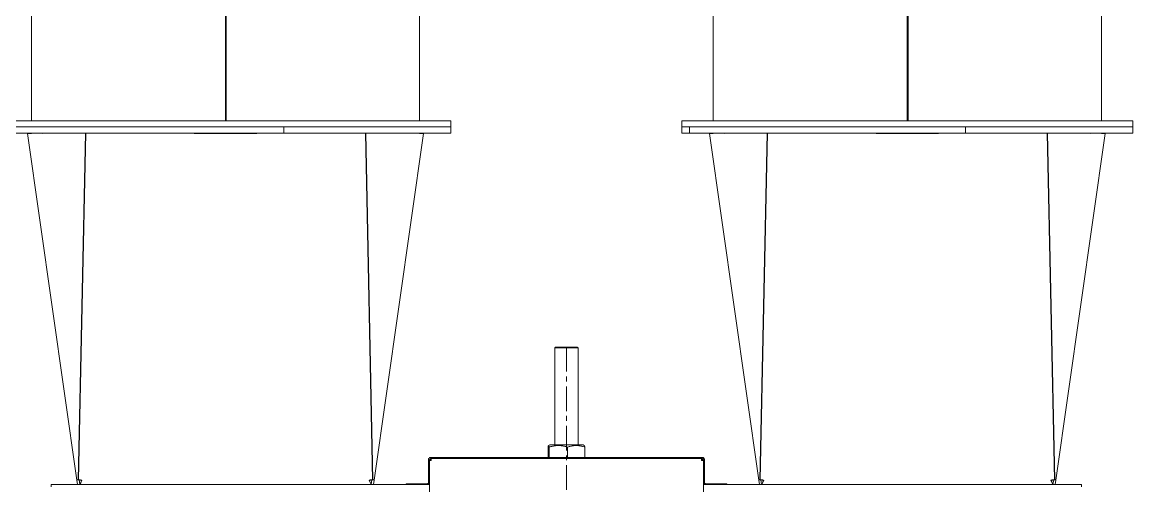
# Model space of a CAD drawing. Header units: millimetres. Extents: x 3220 to 226993, y 817 to 176024.
# Drawn here: x 158606 to 160039, y 133199 to 133797 of the extents above; entities that cross this region are included whole.
import ezdxf

# ---------------------------------------------------------------- set-up
doc = ezdxf.new("R2010")
doc.units = ezdxf.units.MM
doc.linetypes.add('AXES', pattern=[50.8, 31.75, -6.35, 6.35, -6.35])
doc.layers.add('Axe', color=1, linetype='AXES', lineweight=9)
doc.layers.add('Sichtbare Kanten(DIN)', color=7, linetype='Continuous', lineweight=50, true_color=0x3f3f3f)

# ---------------------------------------------------------------- blocks, each defined once
blk = doc.blocks.new('be 500 pied F')
at = {"layer": 'Axe'}
blk.add_line((0, 1434.4), (0, -500), dxfattribs=at)
at = {"layer": 'Sichtbare Kanten(DIN)', "color": 5, "lineweight": 0}
for p, q in [((-364.7, 1718.2), (-721.1, 1718.2)), ((-721.1, 1710.2), (-364.7, 1710.2)), ((-631.8, 1262.7), (-695.5, 1709.6)), ((-692.5, 1710), (-695.4, 1709.7)), ((-695.4, 1709.7), (-690.7, 1709.7)), ((-692.5, 1710), (-687.7, 1710)), ((-692.5, 1710), (-692.5, 1710)), ((-692.5, 1710), (-692.5, 1710)), ((-690.4, 1710), (-676.2, 1710)), ((-687.5, 1710), (-690.4, 1710)), ((-687.7, 1710), (-687.5, 1710)), ((-687.7, 1710), (-687.7, 1710)), ((-687.5, 1710), (-676.1, 1710)), ((-675.8, 1710.1), (-652.7, 1710.1)), ((-630.2, 1263.3), (-620.9, 1710.2)), ((-629.8, 1263.1), (-620.5, 1710.2)), ((-620.5, 1710.2), (-620.9, 1710.2)), ((-555.6, 1710.2), (-519.4, 1710.2)), ((-518.9, 1710.1), (-518.5, 1710.1)), ((-518.5, 1710.1), (-480.5, 1710.1)), ((-480, 1710), (-480.5, 1710.1)), ((-479.6, 1710), (-479.2, 1710)), ((-479.2, 1710), (-479.5, 1709.9)), ((-479.5, 1709.9), (-440.5, 1709.9)), ((-479.2, 1710), (-440.3, 1710)), ((-440.3, 1710), (-440.5, 1709.9)), ((-440.3, 1710), (-440, 1710)), ((-440, 1710), (-439.7, 1710)), ((-440, 1710), (-440, 1709.8)), ((-439.7, 1710), (-400.8, 1710)), ((-439.7, 1710), (-439.5, 1709.9)), ((-439.5, 1709.9), (-400.5, 1709.9)), ((-400.8, 1710), (-400.4, 1710)), ((-400.8, 1710), (-400.5, 1709.9)), ((-400, 1710), (-399.5, 1710.1)), ((-399.5, 1710.1), (-361.5, 1710.1)), ((-149, 1718.2), (-364.7, 1718.2)), ((-364.7, 1718.2), (-364.7, 1710.2)), ((-364.7, 1710.2), (-364.7, 1718.2)), ((-364.7, 1710.2), (-149, 1710.2)), ((-361.5, 1710.1), (-361.1, 1710.1)), ((-360.6, 1710.2), (-324.4, 1710.2)), ((-250.2, 1263.1), (-259.5, 1710.2)), ((-259.5, 1710.2), (-259.1, 1710.2)), ((-249.8, 1263.3), (-259.1, 1710.2)), ((-248.2, 1262.7), (-184.5, 1709.6)), ((-227.3, 1710.1), (-204.2, 1710.1)), ((-203.9, 1710), (-192.5, 1710)), ((-203.8, 1710), (-189.6, 1710)), ((-192.5, 1710), (-192.3, 1710)), ((-192.5, 1710), (-189.6, 1710)), ((-192.3, 1710), (-187.5, 1710)), ((-192.3, 1710), (-192.3, 1710)), ((-189.3, 1709.7), (-184.6, 1709.7)), ((-187.5, 1710), (-187.5, 1710)), ((-187.5, 1710), (-187.5, 1710)), ((-187.5, 1710), (-184.6, 1709.7)), ((-149, 1710.2), (-149, 1718.2)), ((158.9, 1718.2), (149, 1718.2)), ((149, 1710.2), (149, 1718.2)), ((149, 1710.2), (158.9, 1710.2)), ((158.9, 1710.2), (158.9, 1718.2)), ((515.3, 1718.2), (158.9, 1718.2)), ((158.9, 1718.2), (158.9, 1710.2)), ((158.9, 1710.2), (515.3, 1710.2)), ((248.2, 1262.7), (184.5, 1709.6)), ((187.5, 1710), (184.6, 1709.7)), ((184.6, 1709.7), (189.3, 1709.7)), ((187.5, 1710), (192.3, 1710)), ((187.5, 1710), (187.5, 1710)), ((187.5, 1710), (187.5, 1710)), ((189.6, 1710), (203.8, 1710)), ((192.5, 1710), (189.6, 1710)), ((192.3, 1710), (192.5, 1710)), ((192.3, 1710), (192.3, 1710)), ((192.5, 1710), (203.9, 1710)), ((204.2, 1710.1), (227.3, 1710.1)), ((249.8, 1263.3), (259.1, 1710.2)), ((250.2, 1263.1), (259.5, 1710.2)), ((259.5, 1710.2), (259.1, 1710.2)), ((324.4, 1710.2), (360.6, 1710.2)), ((361.1, 1710.1), (361.5, 1710.1)), ((361.5, 1710.1), (399.5, 1710.1)), ((400, 1710), (399.5, 1710.1)), ((400.4, 1710), (400.8, 1710)), ((400.8, 1710), (400.5, 1709.9)), ((400.5, 1709.9), (439.5, 1709.9)), ((400.8, 1710), (439.7, 1710)), ((439.7, 1710), (439.5, 1709.9)), ((439.7, 1710), (440, 1710)), ((440, 1710), (440.3, 1710)), ((440, 1710), (440, 1709.8)), ((440.3, 1710), (479.2, 1710)), ((440.3, 1710), (440.5, 1709.9)), ((440.5, 1709.9), (479.5, 1709.9)), ((479.2, 1710), (479.6, 1710)), ((479.2, 1710), (479.5, 1709.9)), ((480, 1710), (480.5, 1710.1)), ((480.5, 1710.1), (518.5, 1710.1)), ((731, 1718.2), (515.3, 1718.2)), ((515.3, 1718.2), (515.3, 1710.2)), ((515.3, 1710.2), (515.3, 1718.2)), ((515.3, 1710.2), (731, 1710.2)), ((518.5, 1710.1), (518.9, 1710.1)), ((519.4, 1710.2), (555.6, 1710.2)), ((629.8, 1263.1), (620.5, 1710.2)), ((620.5, 1710.2), (620.9, 1710.2)), ((630.2, 1263.3), (620.9, 1710.2)), ((631.8, 1262.7), (695.5, 1709.6)), ((652.7, 1710.1), (675.8, 1710.1)), ((676.1, 1710), (687.5, 1710)), ((676.2, 1710), (690.4, 1710)), ((687.5, 1710), (687.7, 1710)), ((687.5, 1710), (690.4, 1710)), ((687.7, 1710), (692.5, 1710)), ((687.7, 1710), (687.7, 1710)), ((690.7, 1709.7), (695.4, 1709.7)), ((692.5, 1710), (692.5, 1710)), ((692.5, 1710), (692.5, 1710)), ((692.5, 1710), (695.4, 1709.7)), ((731, 1710.2), (731, 1718.2)), ((-14, 1434.4), (-15, 1433.4)), ((-14, 1434.4), (14, 1434.4)), ((14, 1434.4), (15, 1433.4)), ((15, 1433.4), (-15, 1433.4)), ((-15, 1433.4), (-15, 1308.3)), ((15, 1433.4), (15, 1308.3)), ((-23.7, 1305.3), (-23.7, 1292)), ((-21.4, 1308.3), (-23, 1307.4)), ((-22.2, 1305.3), (-22.2, 1292)), ((21.4, 1308.3), (-21.4, 1308.3)), ((1.5, 1305.3), (1.5, 1292)), ((21.4, 1308.3), (23, 1307.4)), ((23.7, 1305.3), (23.7, 1292)), ((175.6, 1292), (-175.6, 1292)), ((175.6, 1290.7), (-175.6, 1290.7)), ((-174.4, 1288.2), (-174.4, 1290.7)), ((174.4, 1290.7), (174.4, 1288.2)), ((-178.1, 1267), (-178.1, 1289.5)), ((-176.9, 1289.5), (-176.9, 1267)), ((-176.9, 1289.5), (-174.4, 1289.5)), ((-174.4, 1288.2), (-176.9, 1288.2)), ((174.4, 1289.5), (176.9, 1289.5)), ((176.9, 1288.2), (174.4, 1288.2)), ((176.9, 1289.5), (176.9, 1267)), ((178.1, 1267), (178.1, 1289.5)), ((-629.2, 1263), (-631.8, 1262.8)), ((-629.2, 1263), (-631.8, 1262.7)), ((-631.8, 1262.8), (-631.8, 1262.8)), ((-631, 1257), (-631.8, 1262.7)), ((-629.4, 1263.1), (-631.6, 1263)), ((-631.1, 1263.2), (-631.1, 1263.2)), ((-629.8, 1263.1), (-631.1, 1263.2)), ((-629.8, 1263.1), (-631.1, 1263.2)), ((-630.4, 1263.3), (-630.2, 1263.3)), ((-629.8, 1263.3), (-630.4, 1263.3)), ((-629.8, 1263.3), (-630.2, 1263.3)), ((-629.8, 1263.1), (-629.6, 1263.1)), ((-627.9, 1262.9), (-629.8, 1263.1)), ((-627.7, 1262.9), (-629.6, 1263.1)), ((-628, 1257), (-628.9, 1263)), ((-628.8, 1263.1), (-628.8, 1263.1)), ((-627.3, 1262.9), (-628.8, 1263.1)), ((-627.3, 1262.9), (-628.8, 1263.1)), ((-628, 1263), (-628, 1263)), ((-626.8, 1262.9), (-628, 1263)), ((-626.8, 1262.9), (-628, 1263)), ((-627.9, 1262.9), (-627.7, 1262.9)), ((-627.9, 1257), (-625.5, 1262.7)), ((-627.8, 1257), (-625.4, 1262.7)), ((-627.3, 1262.9), (-627.7, 1262.9)), ((-626.8, 1262.9), (-627.3, 1262.9)), ((-627.3, 1262.9), (-627.3, 1262.9)), ((-626.7, 1262.9), (-626.8, 1262.9)), ((-626.8, 1262.9), (-626.8, 1262.9)), ((-626.1, 1262.8), (-625.9, 1262.8)), ((-252.2, 1257), (-254.6, 1262.7)), ((-252.1, 1257), (-254.5, 1262.7)), ((-254.1, 1262.8), (-253.9, 1262.8)), ((-253.2, 1262.9), (-253.3, 1262.9)), ((-253.2, 1262.9), (-252, 1263)), ((-253.2, 1262.9), (-252, 1263)), ((-252.7, 1262.9), (-253.2, 1262.9)), ((-253.2, 1262.9), (-253.2, 1262.9)), ((-252.7, 1262.9), (-251.2, 1263.1)), ((-252.7, 1262.9), (-251.2, 1263.1)), ((-252.3, 1262.9), (-252.7, 1262.9)), ((-252.7, 1262.9), (-252.7, 1262.9)), ((-252.3, 1262.9), (-250.4, 1263.1)), ((-252.3, 1262.9), (-252.1, 1262.9)), ((-252.1, 1262.9), (-250.2, 1263.1)), ((-252, 1263), (-252, 1263)), ((-252, 1257), (-251.1, 1263)), ((-251.2, 1263.1), (-251.2, 1263.1)), ((-250.8, 1263), (-248.2, 1262.7)), ((-250.8, 1263), (-248.2, 1262.8)), ((-250.6, 1263.1), (-248.4, 1263)), ((-250.4, 1263.1), (-250.2, 1263.1)), ((-250.2, 1263.3), (-249.6, 1263.3)), ((-250.2, 1263.3), (-249.8, 1263.3)), ((-250.2, 1263.1), (-248.9, 1263.2)), ((-250.2, 1263.1), (-248.9, 1263.2)), ((-249.8, 1263.3), (-249.6, 1263.3)), ((-249, 1257), (-248.2, 1262.7)), ((-248.9, 1263.2), (-248.9, 1263.2)), ((-248.2, 1262.8), (-248.2, 1262.8)), ((-178.1, 1257), (-178.1, 1267)), ((-176.9, 1267), (-176.9, 1260.4)), ((176.9, 1260.4), (176.9, 1267)), ((178.1, 1267), (178.1, 1257)), ((250.8, 1263), (248.2, 1262.8)), ((250.8, 1263), (248.2, 1262.7)), ((248.2, 1262.8), (248.2, 1262.8)), ((249, 1257), (248.2, 1262.7)), ((250.6, 1263.1), (248.4, 1263)), ((248.9, 1263.2), (248.9, 1263.2)), ((250.2, 1263.1), (248.9, 1263.2)), ((250.2, 1263.1), (248.9, 1263.2)), ((249.6, 1263.3), (249.8, 1263.3)), ((250.2, 1263.3), (249.6, 1263.3)), ((250.2, 1263.3), (249.8, 1263.3)), ((250.2, 1263.1), (250.4, 1263.1)), ((252.1, 1262.9), (250.2, 1263.1)), ((252.3, 1262.9), (250.4, 1263.1)), ((252, 1257), (251.1, 1263)), ((251.2, 1263.1), (251.2, 1263.1)), ((252.7, 1262.9), (251.2, 1263.1)), ((252.7, 1262.9), (251.2, 1263.1)), ((252, 1263), (252, 1263)), ((253.2, 1262.9), (252, 1263)), ((253.2, 1262.9), (252, 1263)), ((252.1, 1262.9), (252.3, 1262.9)), ((252.1, 1257), (254.5, 1262.7)), ((252.2, 1257), (254.6, 1262.7)), ((252.7, 1262.9), (252.3, 1262.9)), ((253.2, 1262.9), (252.7, 1262.9)), ((252.7, 1262.9), (252.7, 1262.9)), ((253.3, 1262.9), (253.2, 1262.9)), ((253.2, 1262.9), (253.2, 1262.9)), ((253.9, 1262.8), (254.1, 1262.8)), ((627.8, 1257), (625.4, 1262.7)), ((627.9, 1257), (625.5, 1262.7)), ((625.9, 1262.8), (626.1, 1262.8)), ((626.8, 1262.9), (626.7, 1262.9)), ((626.8, 1262.9), (628, 1263)), ((626.8, 1262.9), (628, 1263)), ((627.3, 1262.9), (626.8, 1262.9)), ((626.8, 1262.9), (626.8, 1262.9)), ((627.3, 1262.9), (628.8, 1263.1)), ((627.3, 1262.9), (628.8, 1263.1)), ((627.7, 1262.9), (627.3, 1262.9)), ((627.3, 1262.9), (627.3, 1262.9)), ((627.7, 1262.9), (629.6, 1263.1)), ((627.7, 1262.9), (627.9, 1262.9)), ((627.9, 1262.9), (629.8, 1263.1)), ((628, 1263), (628, 1263)), ((628, 1257), (628.9, 1263)), ((628.8, 1263.1), (628.8, 1263.1)), ((629.2, 1263), (631.8, 1262.7)), ((629.2, 1263), (631.8, 1262.8)), ((629.4, 1263.1), (631.6, 1263)), ((629.6, 1263.1), (629.8, 1263.1)), ((629.8, 1263.3), (630.4, 1263.3)), ((629.8, 1263.3), (630.2, 1263.3)), ((629.8, 1263.1), (631.1, 1263.2)), ((629.8, 1263.1), (631.1, 1263.2)), ((630.2, 1263.3), (630.4, 1263.3)), ((631, 1257), (631.8, 1262.7)), ((631.1, 1263.2), (631.1, 1263.2)), ((631.8, 1262.8), (631.8, 1262.8)), ((-665, 1257), (-655, 1257)), ((-665, 1257), (-665, 1254)), ((-178.1, 1257), (-655, 1257)), ((-206.9, 1258.2), (-196.9, 1258.2)), ((-206.9, 1258.2), (-206.9, 1257)), ((-179.4, 1258.2), (-196.9, 1258.2)), ((-178.1, 1257), (-176.9, 1257)), ((-176.9, 1143.2), (-176.9, 1260.4)), ((176.9, 1260.4), (176.9, 1143.2)), ((176.9, 1257), (178.1, 1257)), ((655, 1257), (178.1, 1257)), ((179.4, 1258.2), (196.9, 1258.2)), ((196.9, 1258.2), (206.9, 1258.2)), ((206.9, 1257), (206.9, 1258.2)), ((655, 1257), (665, 1257)), ((665, 1254), (665, 1257))]:
    blk.add_line(p, q, dxfattribs=at)
at = {"layer": 'Sichtbare Kanten(DIN)', "color": 5, "lineweight": 0, "flags": 128}
for points in [[(-480, 1710), (-479.8, 1710), (-479.6, 1710)], [(-400.4, 1710), (-400.2, 1710), (-400, 1710)], [(400, 1710), (400.2, 1710), (400.4, 1710)], [(479.6, 1710), (479.8, 1710), (480, 1710)], [(-22.2, 1305.3), (-22.3, 1305.7), (-22.3, 1306), (-22.4, 1306.3), (-22.5, 1306.5), (-22.5, 1306.7), (-22.6, 1306.9), (-22.7, 1307), (-22.7, 1307.2), (-22.8, 1307.3), (-22.8, 1307.3), (-22.9, 1307.4), (-23, 1307.4), (-23, 1307.4), (-23.1, 1307.3), (-23.1, 1307.3), (-23.2, 1307.2), (-23.3, 1307), (-23.3, 1306.9), (-23.4, 1306.7), (-23.5, 1306.5), (-23.5, 1306.3), (-23.6, 1306), (-23.7, 1305.7), (-23.7, 1305.3)], [(1.5, 1305.3), (0.4, 1305.7), (-0.7, 1306), (-1.7, 1306.3), (-2.7, 1306.5), (-3.7, 1306.7), (-4.7, 1306.9), (-5.7, 1307), (-6.6, 1307.2), (-7.6, 1307.3), (-8.5, 1307.3), (-9.4, 1307.4), (-10.3, 1307.4), (-11.2, 1307.4), (-12.2, 1307.3), (-13.1, 1307.3), (-14, 1307.2), (-15, 1307), (-15.9, 1306.9), (-16.9, 1306.7), (-17.9, 1306.5), (-18.9, 1306.3), (-20, 1306), (-21.1, 1305.7), (-22.2, 1305.3)], [(23.7, 1305.3), (22.7, 1305.7), (21.7, 1306), (20.7, 1306.3), (19.7, 1306.5), (18.8, 1306.7), (17.9, 1306.9), (17, 1307), (16.1, 1307.2), (15.2, 1307.3), (14.4, 1307.3), (13.5, 1307.4), (12.6, 1307.4), (11.8, 1307.4), (10.9, 1307.3), (10, 1307.3), (9.2, 1307.2), (8.3, 1307), (7.4, 1306.9), (6.5, 1306.7), (5.5, 1306.5), (4.6, 1306.3), (3.6, 1306), (2.6, 1305.7), (1.5, 1305.3)], [(23, 1307.4), (23.1, 1307.3), (23.1, 1307.3), (23.1, 1307.3), (23.1, 1307.2), (23.2, 1307.2), (23.2, 1307.2), (23.2, 1307.1), (23.3, 1307.1), (23.3, 1307), (23.3, 1306.9), (23.3, 1306.9), (23.4, 1306.8), (23.4, 1306.7), (23.4, 1306.6), (23.5, 1306.5), (23.5, 1306.4), (23.5, 1306.3), (23.5, 1306.2), (23.6, 1306), (23.6, 1305.9), (23.6, 1305.8), (23.7, 1305.6), (23.7, 1305.5), (23.7, 1305.3)]]:
    blk.add_lwpolyline(points, dxfattribs=at)
at = {"layer": 'Sichtbare Kanten(DIN)', "color": 5, "lineweight": 0}
for centre, radius, start, end in [((-175.6, 1289.5), 2.5, 90, 180), ((-175.6, 1289.5), 1.25, 90, 180), ((175.6, 1289.5), 2.5, 0, 90), ((175.6, 1289.5), 1.25, 0, 90), ((-179.4, 1259.5), 1.25, 270, 0), ((-179.4, 1259.5), 2.5, 270, 300), ((179.4, 1259.5), 1.25, 180, 270), ((179.4, 1259.5), 2.5, 240, 270)]:
    blk.add_arc(centre, radius, start, end, dxfattribs=at)
for centre, major_axis, ratio, start_param, end_param in [((-689.5, 1710), (6, 0.4), 0.217748, 3.049102, 3.157865), ((-684.7, 1710), (6, 0.38), 0.176919, 2.837868, 3.049018), ((-670.5, 1710), (6, 0.29), 0.133396, 2.63771, 2.8424), ((-647.5, 1710), (-6, -0.14), 0.089661, 5.587114, 5.786175), ((-553.2, 1710), (-6, 0.48), 0.002142, 1.03345, 1.173923), ((-517.1, 1710), (-6, 0.71), 0.018107, 1.173492, 1.334979), ((-479, 1710), (-6.01, 0.93), 0.026914, 1.336382, 1.501895), ((-440.1, 1710), (6.02, -1.15), 0.028773, 4.646335, 4.731305), ((-439.9, 1710), (-6.02, -1.15), 0.028773, 1.551881, 1.636851), ((-401, 1710), (-6.01, -0.93), 0.026914, 1.639697, 1.805211), ((-362.9, 1710), (6, 0.71), 0.018107, 4.948207, 5.109693), ((-326.8, 1710), (6, 0.48), 0.002142, 5.109262, 5.249735), ((-232.5, 1710), (-6, 0.14), 0.089661, 3.638603, 3.837664), ((-209.5, 1710), (-6, 0.29), 0.133396, 3.440786, 3.645475), ((-195.3, 1710), (6, -0.38), 0.176919, 0.092575, 0.303724), ((-190.5, 1710), (6, -0.4), 0.217748, 6.266913, 6.375676), ((190.5, 1710), (6, 0.4), 0.217748, 3.049102, 3.157865), ((195.3, 1710), (6, 0.38), 0.176919, 2.837868, 3.049018), ((209.5, 1710), (6, 0.29), 0.133396, 2.63771, 2.8424), ((232.5, 1710), (-6, -0.14), 0.089661, 5.587114, 5.786175), ((326.8, 1710), (-6, 0.48), 0.002142, 1.03345, 1.173923), ((362.9, 1710), (-6, 0.71), 0.018107, 1.173492, 1.334979), ((401, 1710), (-6.01, 0.93), 0.026914, 1.336382, 1.501895), ((439.9, 1710), (6.02, -1.15), 0.028773, 4.646335, 4.731305), ((440.1, 1710), (-6.02, -1.15), 0.028773, 1.551881, 1.636851), ((479, 1710), (-6.01, -0.93), 0.026914, 1.639697, 1.805211), ((517.1, 1710), (6, 0.71), 0.018107, 4.948207, 5.109693), ((553.2, 1710), (6, 0.48), 0.002142, 5.109262, 5.249735), ((647.5, 1710), (-6, 0.14), 0.089661, 3.638603, 3.837664), ((670.5, 1710), (-6, 0.29), 0.133396, 3.440786, 3.645475), ((684.7, 1710), (6, -0.38), 0.176919, 0.092575, 0.303724), ((689.5, 1710), (6, -0.4), 0.217748, 6.266913, 6.375676), ((-625.8, 1263.1), (-6, -0.38), 0.176919, 5.979461, 6.190611), ((-625.8, 1263.1), (-6, -0.4), 0.217748, 6.190695, 6.299457), ((-625.8, 1263.1), (-6, -0.29), 0.133396, 5.779303, 5.983992), ((-625.8, 1263.1), (6, 0.14), 0.089661, 2.445522, 2.644582), ((-625.7, 1262.9), (6, -0.26), 0.020531, 2.123601, 2.280287), ((-625.7, 1262.9), (-6, 0.48), 0.002142, 1.015568, 1.173923), ((-625.6, 1262.9), (-6, 0.71), 0.018107, 1.173492, 1.334979), ((-625.6, 1262.9), (-6.01, 0.93), 0.026914, 1.336382, 1.501895), ((-625.5, 1262.9), (6.02, -1.15), 0.028773, 4.646335, 4.731305), ((-254.5, 1262.9), (-6.02, -1.15), 0.028773, 1.551881, 1.636851), ((-254.4, 1262.9), (-6.01, -0.93), 0.026914, 1.639697, 1.805211), ((-254.4, 1262.9), (6, 0.71), 0.018107, 4.948207, 5.109693), ((-254.3, 1262.9), (6, 0.48), 0.002142, 5.109262, 5.267617), ((-254.3, 1262.9), (6, 0.26), 0.020531, 0.861305, 1.017992), ((-254.2, 1263.1), (6, -0.14), 0.089661, 0.497011, 0.696071), ((-254.2, 1263.1), (6, -0.29), 0.133396, 0.299193, 0.503882), ((-254.2, 1263.1), (-6, 0.38), 0.176919, 3.234167, 3.445317), ((-254.2, 1263.1), (-6, 0.4), 0.217748, 3.125321, 3.234083), ((254.2, 1263.1), (-6, -0.38), 0.176919, 5.979461, 6.190611), ((254.2, 1263.1), (-6, -0.4), 0.217748, 6.190695, 6.299457), ((254.2, 1263.1), (-6, -0.29), 0.133396, 5.779303, 5.983992), ((254.2, 1263.1), (6, 0.14), 0.089661, 2.445522, 2.644582), ((254.3, 1262.9), (6, -0.26), 0.020531, 2.123601, 2.280287), ((254.3, 1262.9), (-6, 0.48), 0.002142, 1.015568, 1.173923), ((254.4, 1262.9), (-6, 0.71), 0.018107, 1.173492, 1.334979), ((254.4, 1262.9), (-6.01, 0.93), 0.026914, 1.336382, 1.501895), ((254.5, 1262.9), (6.02, -1.15), 0.028773, 4.646335, 4.731305), ((625.5, 1262.9), (-6.02, -1.15), 0.028773, 1.551881, 1.636851), ((625.6, 1262.9), (-6.01, -0.93), 0.026914, 1.639697, 1.805211), ((625.6, 1262.9), (6, 0.71), 0.018107, 4.948207, 5.109693), ((625.7, 1262.9), (6, 0.48), 0.002142, 5.109262, 5.267617), ((625.7, 1262.9), (6, 0.26), 0.020531, 0.861305, 1.017992), ((625.8, 1263.1), (6, -0.14), 0.089661, 0.497011, 0.696071), ((625.8, 1263.1), (6, -0.29), 0.133396, 0.299193, 0.503882), ((625.8, 1263.1), (-6, 0.38), 0.176919, 3.234167, 3.445317), ((625.8, 1263.1), (-6, 0.4), 0.217748, 3.125321, 3.234083)]:
    blk.add_ellipse(centre, major_axis=major_axis, ratio=ratio, start_param=start_param, end_param=end_param, dxfattribs=at)
blk = doc.blocks.new('be 500 gain 2000')
at = {"layer": 'Sichtbare Kanten(DIN)', "color": 5, "lineweight": 0}
for p, q in [((1992, -291), (1992, 291)), ((1992, 291), (2000, 291)), ((2000, 291), (2000, -291)), ((1992, 250.5), (8, 250.5)), ((8, 1), (1992, 1)), ((1992, 0), (8, 0)), ((1992, -250.5), (8, -250.5)), ((1992, -291), (2000, -291))]:
    blk.add_line(p, q, dxfattribs=at)
blk = doc.blocks.new('153')
at = {"color": 5, "lineweight": 0, "rotation": 270}
for p in [(-440, 4218.2), (440, 4218.2)]:
    blk.add_blockref('be 500 gain 2000', p, dxfattribs=at)
blk.add_blockref('be 500 pied F', (0, 500))

msp = doc.modelspace()

# ---------------------------------------------------------------- block references
msp.add_blockref('153', (159308.2, 131443.7))

doc.saveas('drawing.dxf')
